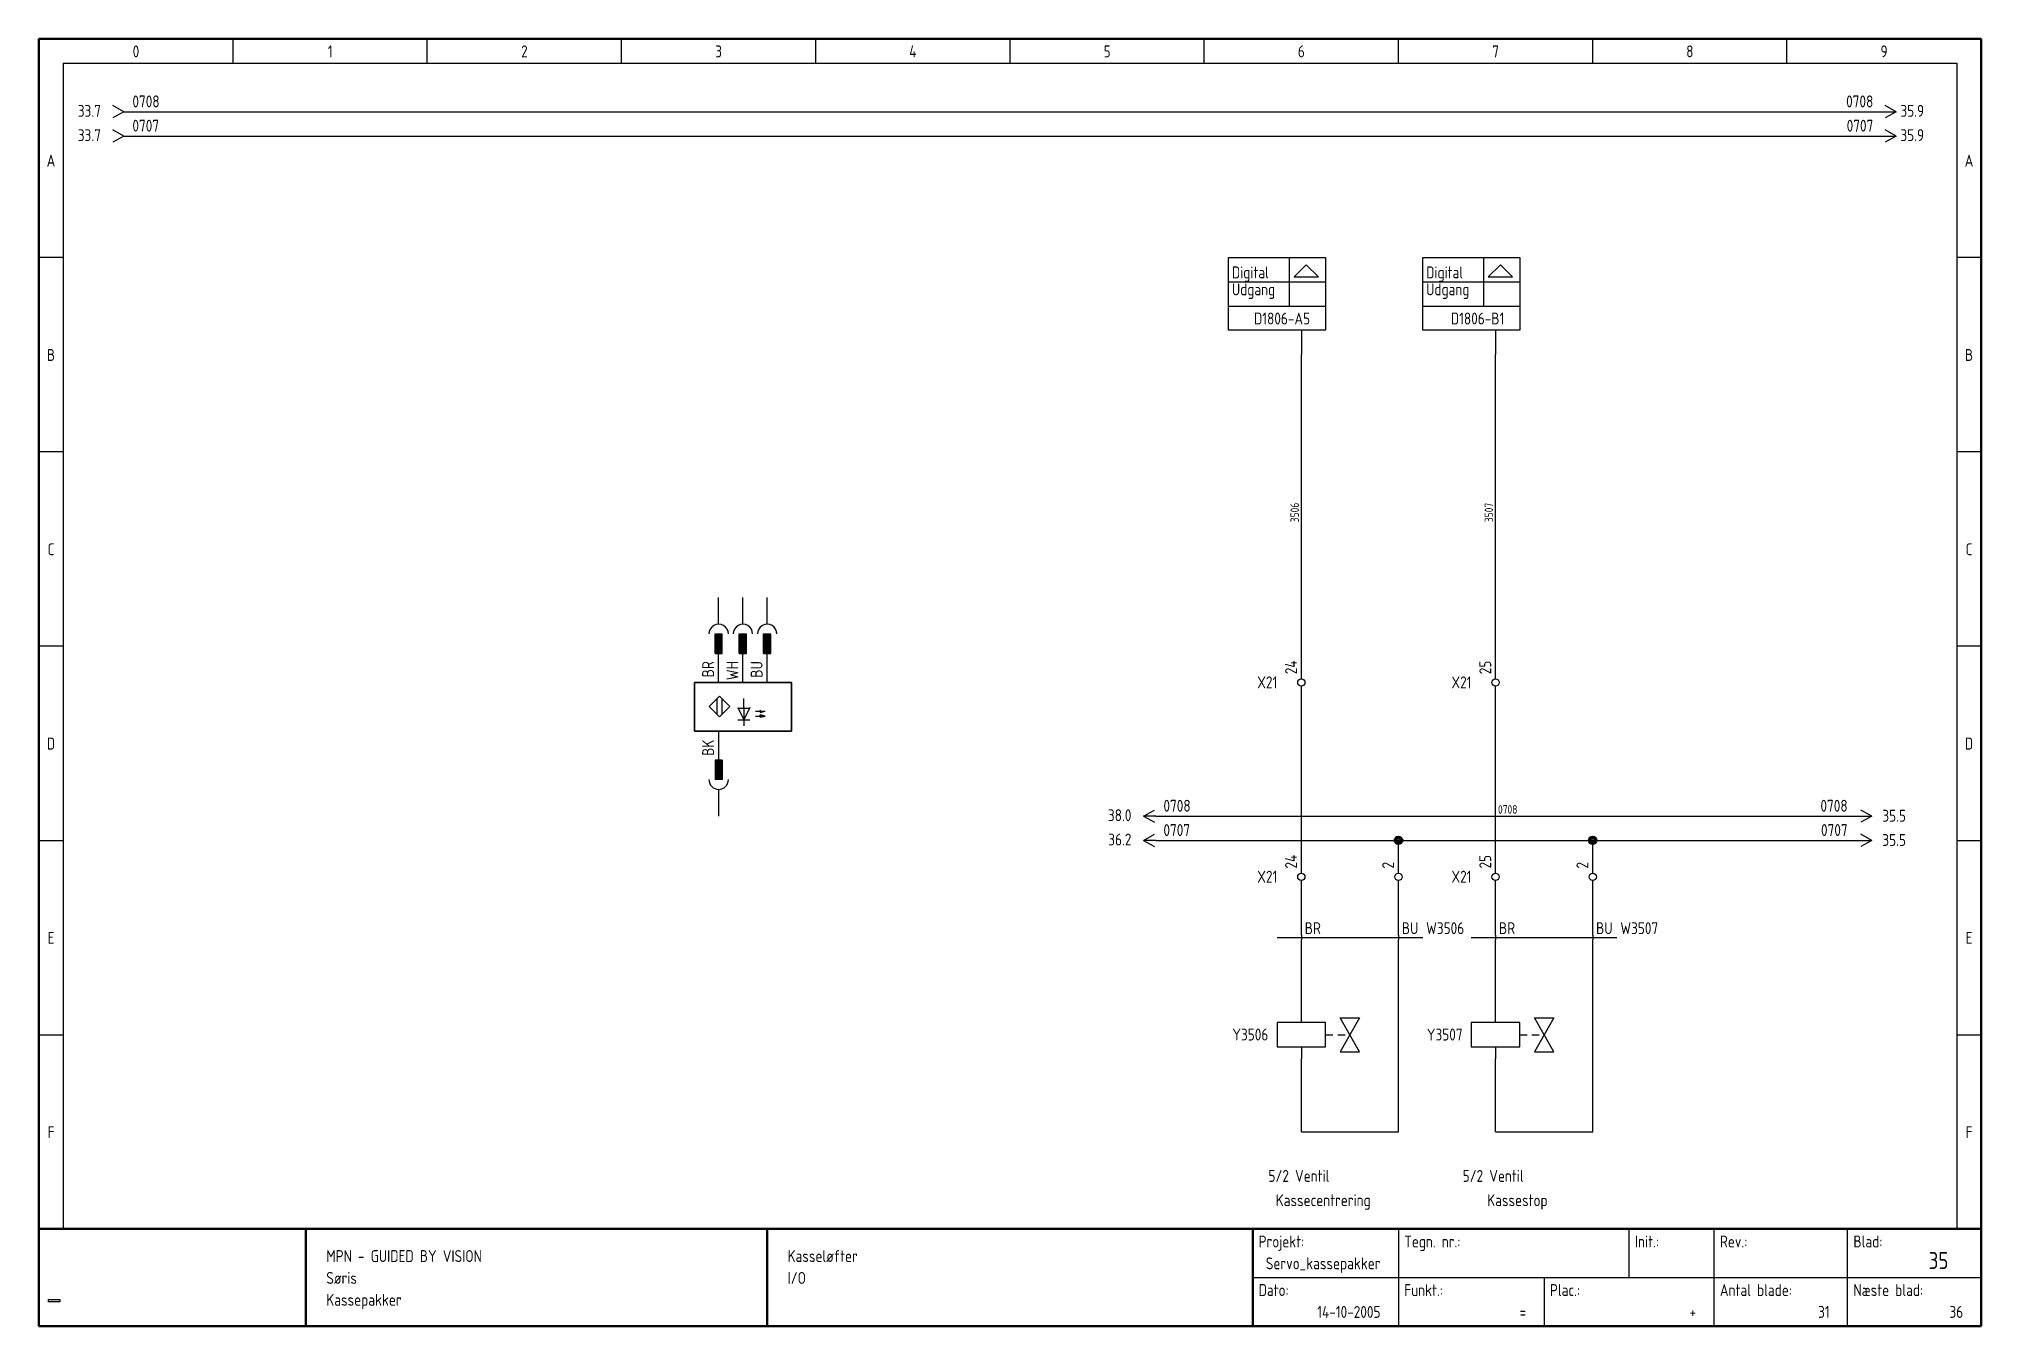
# Model space of a CAD drawing. Header units: millimetres. Extents: x 10 to 410, y 10 to 275.
import ezdxf
from ezdxf.enums import TextEntityAlignment as Align

# ---------------------------------------------------------------- set-up
doc = ezdxf.new("R2010")
doc.units = ezdxf.units.MM
doc.linetypes.add('Caddy_Solid', pattern=[0])
doc.layers.add('2', color=7, linetype='Continuous')
doc.styles.add('Caddy_Vectorfont1p', font='isocp___.ttf', dxfattribs={"width": 0.9})
picture_1 = doc.add_image_def('image1.bmp', size_in_pixel=(51, 10))

# ---------------------------------------------------------------- blocks, each defined once
blk = doc.blocks.new('Blk1')
at = {"linetype": 'Caddy_Solid', "lineweight": 50}
for p, q in [((10, 10), (10, 275)), ((10, 275), (410, 275)), ((410, 275), (410, 10)), ((10, 30), (410, 30)), ((65, 30), (65, 10)), ((160, 30), (160, 10)), ((260, 30), (260, 10)), ((410, 10), (10, 10))]:
    blk.add_line(p, q, dxfattribs=at)
at = {"linetype": 'Caddy_Solid', "lineweight": 25}
for p, q in [((50, 270), (50, 275)), ((90, 270), (90, 275)), ((130, 270), (130, 275)), ((170, 270), (170, 275)), ((210, 270), (210, 275)), ((250, 270), (250, 275)), ((290, 270), (290, 275)), ((330, 270), (330, 275)), ((370, 270), (370, 275)), ((15, 270), (15, 30)), ((15, 270), (405, 270)), ((405, 270), (405, 30)), ((15, 230), (10, 230)), ((410, 230), (405, 230)), ((15, 190), (10, 190)), ((410, 190), (405, 190)), ((15, 150), (10, 150)), ((410, 150), (405, 150)), ((10, 110), (15, 110)), ((405, 110), (410, 110)), ((10, 70), (15, 70)), ((405, 70), (410, 70)), ((10, 30), (15, 30)), ((290, 30), (290, 10)), ((337.5, 20), (337.5, 30)), ((355, 20), (355, 30)), ((382.5, 20), (382.5, 30)), ((405, 30), (410, 30)), ((260, 20), (410, 20)), ((320, 20), (320, 10)), ((355, 10), (355, 20)), ((382.5, 10), (382.5, 20))]:
    blk.add_line(p, q, dxfattribs=at)
at = {"lineweight": 25, "style": 'Caddy_Vectorfont1p', "width": 0.9}
for s, p in [('0', (30, 271.2)), ('1', (70, 271.2)), ('2', (110, 271.2)), ('3', (150, 271.2)), ('4', (190, 271.2)), ('5', (230, 271.2)), ('6', (270, 271.2)), ('7', (310, 271.2)), ('8', (350, 271.2)), ('9', (390, 271.2)), ('A', (12.5, 248.7)), ('A', (407.5, 248.7)), ('B', (12.5, 208.7)), ('B', (407.5, 208.7)), ('C', (12.5, 168.7)), ('C', (407.5, 168.7)), ('D', (12.5, 128.7)), ('D', (407.5, 128.7)), ('E', (12.5, 88.7)), ('E', (407.5, 88.7)), ('F', (12.5, 48.7)), ('F', (407.5, 48.7))]:
    blk.add_text(s, height=2.45, dxfattribs=at).set_placement(p, align=Align.CENTER)
for s, p in [('Projekt:', (261.2, 26.2)), ('Tegn. nr.:', (291.2, 26.2)), ('Init.:', (338.7, 26.2)), ('Rev.:', (356.2, 26.2)), ('Blad:', (383.7, 26.2)), ('MPN - GUIDED BY VISION', (69.2, 23.2)), ('Kasseløfter', (164.2, 23.2)), ('Søris', (69.2, 18.7)), ('I/O', (164.2, 18.7)), ('Kassepakker', (69.2, 14.2)), ('Dato:', (261.2, 16.2)), ('Funkt.:', (291.2, 16.2)), ('Plac.:', (321.2, 16.2)), ('Antal blade:', (356.2, 16.2)), ('Næste blad:', (383.7, 16.2))]:
    blk.add_text(s, height=2.45, dxfattribs=at).set_placement(p)
for s, p in [('Servo_kassepakker', (286.3, 21.7)), ('14-10-2005', (286.3, 11.7)), ('=', (316.3, 11.7)), ('+', (351.3, 11.7)), ('31', (378.8, 11.7)), ('36', (406.3, 11.7))]:
    blk.add_text(s, height=2.45, dxfattribs=at).set_placement(p, align=Align.RIGHT)
at = {"lineweight": 35, "style": 'Caddy_Vectorfont1p', "width": 0.9}
blk.add_text('35', height=3.5, dxfattribs=at).set_placement((403.25, 21.75), align=Align.RIGHT)
image = blk.add_image(picture_1, insert=(12, 15), size_in_units=(2.32, 0.484))
blk = doc.blocks.new('Blk2')
at = {"linetype": 'Caddy_Solid', "lineweight": 25}
for q in [(25.25, 261.25), (25.25, 258.75)]:
    blk.add_line((27.5, 260), q, dxfattribs=at)
at = {"lineweight": 25, "style": 'Caddy_Vectorfont1p', "width": 0.9, "flags": 1}
for tag, p in [('$TAG140020', (29.27, 267.9)), ('$TAG140050', (29.27, 264.4))]:
    blk.add_attdef(tag, p, '', height=2.45, dxfattribs=at)
at = {"lineweight": 25, "style": 'Caddy_Vectorfont1p', "width": 0.9}
blk.add_attdef('$TAG160500', text='', height=2.45, dxfattribs=at).set_placement((22.78, 258.95), align=Align.RIGHT)
blk.add_attdef('$TAG160010', (29.27, 260.9), '', height=2.45, dxfattribs=at)
blk = doc.blocks.new('Blk3')
at = {"linetype": 'Caddy_Solid', "lineweight": 25}
for q in [(390.25, 261.25), (390.25, 258.75)]:
    blk.add_line((392.5, 260), q, dxfattribs=at)
at = {"lineweight": 25, "style": 'Caddy_Vectorfont1p', "width": 0.9, "flags": 1}
for tag, p in [('$TAG140020', (387.79, 267.9)), ('$TAG140050', (387.79, 264.4))]:
    blk.add_attdef(tag, text='', height=2.45, dxfattribs=at).set_placement(p, align=Align.RIGHT)
at = {"lineweight": 25, "style": 'Caddy_Vectorfont1p', "width": 0.9}
blk.add_attdef('$TAG160010', text='', height=2.45, dxfattribs=at).set_placement((387.79, 260.9), align=Align.RIGHT)
blk.add_attdef('$TAG160500', (393.37, 258.95), '', height=2.45, dxfattribs=at)
blk = doc.blocks.new('Blk4')
at = {"linetype": 'Caddy_Solid', "lineweight": 25}
for q in [(25.25, 256.25), (25.25, 253.75)]:
    blk.add_line((27.5, 255), q, dxfattribs=at)
at = {"lineweight": 25, "style": 'Caddy_Vectorfont1p', "width": 0.9, "flags": 1}
for tag, p in [('$TAG140020', (29.27, 262.9)), ('$TAG140050', (29.27, 259.4))]:
    blk.add_attdef(tag, p, '', height=2.45, dxfattribs=at)
at = {"lineweight": 25, "style": 'Caddy_Vectorfont1p', "width": 0.9}
blk.add_attdef('$TAG160500', text='', height=2.45, dxfattribs=at).set_placement((22.78, 253.95), align=Align.RIGHT)
blk.add_attdef('$TAG160010', (29.27, 255.9), '', height=2.45, dxfattribs=at)
blk = doc.blocks.new('Blk5')
at = {"linetype": 'Caddy_Solid', "lineweight": 25}
for q in [(390.25, 256.25), (390.25, 253.75)]:
    blk.add_line((392.5, 255), q, dxfattribs=at)
at = {"lineweight": 25, "style": 'Caddy_Vectorfont1p', "width": 0.9, "flags": 1}
for tag, p in [('$TAG140020', (387.79, 262.9)), ('$TAG140050', (387.79, 259.4))]:
    blk.add_attdef(tag, text='', height=2.45, dxfattribs=at).set_placement(p, align=Align.RIGHT)
at = {"lineweight": 25, "style": 'Caddy_Vectorfont1p', "width": 0.9}
blk.add_attdef('$TAG160010', text='', height=2.45, dxfattribs=at).set_placement((387.79, 255.9), align=Align.RIGHT)
blk.add_attdef('$TAG160500', (393.37, 253.95), '', height=2.45, dxfattribs=at)
blk = doc.blocks.new('Blk6')
at = {"linetype": 'Caddy_Solid', "lineweight": 25}
for p, q in [((385, 110), (387.5, 110)), ((387.5, 110), (385.25, 111.25)), ((387.5, 110), (385.25, 108.75))]:
    blk.add_line(p, q, dxfattribs=at)
at = {"lineweight": 25, "style": 'Caddy_Vectorfont1p', "width": 0.9}
blk.add_attdef('$TAG160010', text='', height=2.45, dxfattribs=at).set_placement((382.5, 110.9), align=Align.RIGHT)
blk.add_attdef('$TAG160500', (389.65, 108.85), '', height=2.45, dxfattribs=at)
blk = doc.blocks.new('Blk7')
at = {"linetype": 'Caddy_Solid', "lineweight": 25}
for p, q in [((387.5, 115), (385.25, 116.25)), ((385, 115), (387.5, 115)), ((387.5, 115), (385.25, 113.75))]:
    blk.add_line(p, q, dxfattribs=at)
at = {"lineweight": 25, "style": 'Caddy_Vectorfont1p', "width": 0.9}
blk.add_attdef('$TAG160010', text='', height=2.45, dxfattribs=at).set_placement((382.5, 115.9), align=Align.RIGHT)
blk.add_attdef('$TAG160500', (389.65, 113.85), '', height=2.45, dxfattribs=at)
blk = doc.blocks.new('Blk8')
at = {"linetype": 'Caddy_Solid', "lineweight": 25}
for p, q in [((275, 72.5), (265, 72.5)), ((265, 72.5), (265, 67.5)), ((270, 72.5), (270, 75)), ((275, 67.5), (275, 72.5)), ((278, 73.5), (282, 73.5)), ((282, 73.5), (278, 66.5)), ((282, 66.5), (278, 73.5)), ((275, 70), (276.5, 70)), ((277.5, 70), (279, 70)), ((265, 67.5), (275, 67.5)), ((270, 67.5), (270, 65)), ((278, 66.5), (282, 66.5))]:
    blk.add_line(p, q, dxfattribs=at)
at = {"lineweight": 25, "style": 'Caddy_Vectorfont1p', "width": 0.9}
blk.add_attdef('$TAG175000_00', (269.1, 73.4), '', height=2.45, rotation=90, dxfattribs=at)
for tag, p in [('$TAG160010', (263.2, 68.8)), ('$TAG160040', (263.2, 61.8)), ('$TAG160030', (263.2, 65.3))]:
    blk.add_attdef(tag, text='', height=2.45, dxfattribs=at).set_placement(p, align=Align.RIGHT)
blk.add_attdef('$TAG175000_01', text='', height=2.45, rotation=90, dxfattribs=at).set_placement((269.1, 65.9), align=Align.RIGHT)
blk = doc.blocks.new('Blk9')
at = {"linetype": 'Caddy_Solid', "lineweight": 25}
for p, q in [((270, 103.25), (270, 105)), ((270, 100), (270, 101.75))]:
    blk.add_line(p, q, dxfattribs=at)
blk.add_circle((270, 102.5), 0.75, dxfattribs=at)
at = {"lineweight": 25, "style": 'Caddy_Vectorfont1p', "width": 0.9, "flags": 1}
blk.add_attdef('$TAG160410', (272.6, 104.2), '', height=2.45, rotation=90, dxfattribs=at)
at = {"layer": '2', "lineweight": 25, "style": 'Caddy_Vectorfont1p', "width": 0.9}
blk.add_attdef('$TAG160400', (269.1, 104.2), '', height=2.45, rotation=90, dxfattribs=at)
at = {"layer": '2', "lineweight": 25, "style": 'Caddy_Vectorfont1p', "width": 0.9, "flags": 1}
for tag, p in [('$TAG140020', (265.05, 108.3)), ('$TAG140050', (265.05, 104.8)), ('$TAG160030', (265.05, 97.8)), ('$TAG160040', (265.05, 92.8))]:
    blk.add_attdef(tag, text='', height=2.45, dxfattribs=at).set_placement(p, align=Align.RIGHT)
at = {"layer": '2', "lineweight": 25, "style": 'Caddy_Vectorfont1p', "width": 0.9}
blk.add_attdef('$TAG160010', text='', height=2.45, dxfattribs=at).set_placement((265.05, 101.3), align=Align.RIGHT)
blk = doc.blocks.new('Blk10')
at = {"linetype": 'Caddy_Solid', "lineweight": 25}
for p, q in [((290, 103.25), (290, 105)), ((290, 100), (290, 101.75))]:
    blk.add_line(p, q, dxfattribs=at)
blk.add_circle((290, 102.5), 0.75, dxfattribs=at)
at = {"lineweight": 25, "style": 'Caddy_Vectorfont1p', "width": 0.9, "flags": 1}
blk.add_attdef('$TAG160410', (292.6, 104.2), '', height=2.45, rotation=90, dxfattribs=at)
at = {"layer": '2', "lineweight": 25, "style": 'Caddy_Vectorfont1p', "width": 0.9}
blk.add_attdef('$TAG160400', (289.1, 104.2), '', height=2.45, rotation=90, dxfattribs=at)
at = {"layer": '2', "lineweight": 25, "style": 'Caddy_Vectorfont1p', "width": 0.9, "flags": 1}
for tag, p in [('$TAG140020', (285.05, 108.3)), ('$TAG140050', (285.05, 104.8)), ('$TAG160030', (285.05, 97.8)), ('$TAG160010', (285.05, 101.3)), ('$TAG160040', (285.05, 92.8))]:
    blk.add_attdef(tag, text='', height=2.45, dxfattribs=at).set_placement(p, align=Align.RIGHT)
blk = doc.blocks.new('Blk11')
at = {"linetype": 'Caddy_Solid', "lineweight": 25}
for p, q in [((315, 72.5), (305, 72.5)), ((305, 72.5), (305, 67.5)), ((310, 72.5), (310, 75)), ((315, 67.5), (315, 72.5)), ((318, 73.5), (322, 73.5)), ((322, 73.5), (318, 66.5)), ((322, 66.5), (318, 73.5)), ((315, 70), (316.5, 70)), ((317.5, 70), (319, 70)), ((305, 67.5), (315, 67.5)), ((310, 67.5), (310, 65)), ((318, 66.5), (322, 66.5))]:
    blk.add_line(p, q, dxfattribs=at)
at = {"lineweight": 25, "style": 'Caddy_Vectorfont1p', "width": 0.9}
blk.add_attdef('$TAG175000_00', (309.1, 73.4), '', height=2.45, rotation=90, dxfattribs=at)
for tag, p in [('$TAG160010', (303.2, 68.8)), ('$TAG160040', (303.2, 61.8)), ('$TAG160030', (303.2, 65.3))]:
    blk.add_attdef(tag, text='', height=2.45, dxfattribs=at).set_placement(p, align=Align.RIGHT)
blk.add_attdef('$TAG175000_01', text='', height=2.45, rotation=90, dxfattribs=at).set_placement((309.1, 65.9), align=Align.RIGHT)
blk = doc.blocks.new('Blk12')
at = {"linetype": 'Caddy_Solid', "lineweight": 25}
for p, q in [((310, 103.25), (310, 105)), ((310, 100), (310, 101.75))]:
    blk.add_line(p, q, dxfattribs=at)
blk.add_circle((310, 102.5), 0.75, dxfattribs=at)
at = {"lineweight": 25, "style": 'Caddy_Vectorfont1p', "width": 0.9, "flags": 1}
blk.add_attdef('$TAG160410', (312.6, 104.2), '', height=2.45, rotation=90, dxfattribs=at)
at = {"layer": '2', "lineweight": 25, "style": 'Caddy_Vectorfont1p', "width": 0.9}
blk.add_attdef('$TAG160400', (309.1, 104.2), '', height=2.45, rotation=90, dxfattribs=at)
at = {"layer": '2', "lineweight": 25, "style": 'Caddy_Vectorfont1p', "width": 0.9, "flags": 1}
for tag, p in [('$TAG140020', (305.05, 108.3)), ('$TAG140050', (305.05, 104.8)), ('$TAG160030', (305.05, 97.8)), ('$TAG160040', (305.05, 92.8))]:
    blk.add_attdef(tag, text='', height=2.45, dxfattribs=at).set_placement(p, align=Align.RIGHT)
at = {"layer": '2', "lineweight": 25, "style": 'Caddy_Vectorfont1p', "width": 0.9}
blk.add_attdef('$TAG160010', text='', height=2.45, dxfattribs=at).set_placement((305.05, 101.3), align=Align.RIGHT)
blk = doc.blocks.new('Blk13')
at = {"linetype": 'Caddy_Solid', "lineweight": 25}
for p, q in [((330, 103.25), (330, 105)), ((330, 100), (330, 101.75))]:
    blk.add_line(p, q, dxfattribs=at)
blk.add_circle((330, 102.5), 0.75, dxfattribs=at)
at = {"lineweight": 25, "style": 'Caddy_Vectorfont1p', "width": 0.9, "flags": 1}
blk.add_attdef('$TAG160410', (332.6, 104.2), '', height=2.45, rotation=90, dxfattribs=at)
at = {"layer": '2', "lineweight": 25, "style": 'Caddy_Vectorfont1p', "width": 0.9}
blk.add_attdef('$TAG160400', (329.1, 104.2), '', height=2.45, rotation=90, dxfattribs=at)
at = {"layer": '2', "lineweight": 25, "style": 'Caddy_Vectorfont1p', "width": 0.9, "flags": 1}
for tag, p in [('$TAG140020', (325.05, 108.3)), ('$TAG140050', (325.05, 104.8)), ('$TAG160030', (325.05, 97.8)), ('$TAG160010', (325.05, 101.3)), ('$TAG160040', (325.05, 92.8))]:
    blk.add_attdef(tag, text='', height=2.45, dxfattribs=at).set_placement(p, align=Align.RIGHT)
blk = doc.blocks.new('Blk15')
at = {"linetype": 'Caddy_Solid', "lineweight": 25}
for p, q in [((295, 230), (315, 230)), ((295, 215), (295, 230)), ((315, 230), (315, 215)), ((315, 215), (295, 215))]:
    blk.add_line(p, q, dxfattribs=at)
blk = doc.blocks.new('Blk14')
at = {"linetype": 'Caddy_Solid', "lineweight": 25}
for p, q in [((307.5, 230), (307.5, 220)), ((311, 228.5), (308.5, 226)), ((313.5, 226), (311, 228.5)), ((295, 225), (315, 225)), ((308.5, 226), (313.5, 226)), ((295, 220), (315, 220)), ((310, 215), (310, 210))]:
    blk.add_line(p, q, dxfattribs=at)
blk.add_blockref('Blk15', (0, 0, 1))
at = {"lineweight": 25, "style": 'Caddy_Vectorfont1p', "width": 0.9}
for s, p in [('Digital', (295.7, 225.7)), ('Udgang', (295.7, 222.2))]:
    blk.add_text(s, height=2.45, dxfattribs=at).set_placement(p)
at = {"lineweight": 25, "style": 'Caddy_Vectorfont1p', "width": 0.9, "flags": 1}
blk.add_attdef('$TAG160010', text='', height=2.45, dxfattribs=at).set_placement((288.46, 220.55), align=Align.RIGHT)
at = {"lineweight": 25, "style": 'Caddy_Vectorfont1p', "width": 0.9}
for tag, p in [('$TAG175110', (291.8, 213.7)), ('$TAG175100', (311.8, 216.2)), ('$TAG175120', (291.8, 210.2)), ('$TAG160500', (288.46, 206.55))]:
    blk.add_attdef(tag, text='', height=2.45, dxfattribs=at).set_placement(p, align=Align.RIGHT)
blk.add_attdef('$TAG175000_00', text='', height=2.45, rotation=90, dxfattribs=at).set_placement((309.05, 210.9), align=Align.RIGHT)
blk = doc.blocks.new('Blk16')
at = {"linetype": 'Caddy_Solid', "lineweight": 25}
for p, q in [((270, 143.25), (270, 145)), ((270, 140), (270, 141.75))]:
    blk.add_line(p, q, dxfattribs=at)
blk.add_circle((270, 142.5), 0.75, dxfattribs=at)
at = {"lineweight": 25, "style": 'Caddy_Vectorfont1p', "width": 0.9, "flags": 1}
blk.add_attdef('$TAG160410', (272.6, 144.2), '', height=2.45, rotation=90, dxfattribs=at)
at = {"layer": '2', "lineweight": 25, "style": 'Caddy_Vectorfont1p', "width": 0.9}
blk.add_attdef('$TAG160400', (269.1, 144.2), '', height=2.45, rotation=90, dxfattribs=at)
at = {"layer": '2', "lineweight": 25, "style": 'Caddy_Vectorfont1p', "width": 0.9, "flags": 1}
for tag, p in [('$TAG140020', (265.05, 148.3)), ('$TAG140050', (265.05, 144.8)), ('$TAG160030', (265.05, 137.8)), ('$TAG160040', (265.05, 132.8))]:
    blk.add_attdef(tag, text='', height=2.45, dxfattribs=at).set_placement(p, align=Align.RIGHT)
at = {"layer": '2', "lineweight": 25, "style": 'Caddy_Vectorfont1p', "width": 0.9}
blk.add_attdef('$TAG160010', text='', height=2.45, dxfattribs=at).set_placement((265.05, 141.3), align=Align.RIGHT)
blk = doc.blocks.new('Blk17')
at = {"linetype": 'Caddy_Solid', "lineweight": 25}
for p, q in [((310, 143.25), (310, 145)), ((310, 140), (310, 141.75))]:
    blk.add_line(p, q, dxfattribs=at)
blk.add_circle((310, 142.5), 0.75, dxfattribs=at)
at = {"lineweight": 25, "style": 'Caddy_Vectorfont1p', "width": 0.9, "flags": 1}
blk.add_attdef('$TAG160410', (312.6, 144.2), '', height=2.45, rotation=90, dxfattribs=at)
at = {"layer": '2', "lineweight": 25, "style": 'Caddy_Vectorfont1p', "width": 0.9}
blk.add_attdef('$TAG160400', (309.1, 144.2), '', height=2.45, rotation=90, dxfattribs=at)
at = {"layer": '2', "lineweight": 25, "style": 'Caddy_Vectorfont1p', "width": 0.9, "flags": 1}
for tag, p in [('$TAG140020', (305.05, 148.3)), ('$TAG140050', (305.05, 144.8)), ('$TAG160030', (305.05, 137.8)), ('$TAG160040', (305.05, 132.8))]:
    blk.add_attdef(tag, text='', height=2.45, dxfattribs=at).set_placement(p, align=Align.RIGHT)
at = {"layer": '2', "lineweight": 25, "style": 'Caddy_Vectorfont1p', "width": 0.9}
blk.add_attdef('$TAG160010', text='', height=2.45, dxfattribs=at).set_placement((305.05, 141.3), align=Align.RIGHT)
blk = doc.blocks.new('Blk19')
at = {"linetype": 'Caddy_Solid', "lineweight": 25}
for p, q in [((255, 230), (275, 230)), ((255, 215), (255, 230)), ((275, 230), (275, 215)), ((275, 215), (255, 215))]:
    blk.add_line(p, q, dxfattribs=at)
blk = doc.blocks.new('Blk18')
at = {"linetype": 'Caddy_Solid', "lineweight": 25}
for p, q in [((267.5, 230), (267.5, 220)), ((271, 228.5), (268.5, 226)), ((273.5, 226), (271, 228.5)), ((255, 225), (275, 225)), ((268.5, 226), (273.5, 226)), ((255, 220), (275, 220)), ((270, 215), (270, 210))]:
    blk.add_line(p, q, dxfattribs=at)
blk.add_blockref('Blk19', (0, 0, 1))
at = {"lineweight": 25, "style": 'Caddy_Vectorfont1p', "width": 0.9}
for s, p in [('Digital', (255.7, 225.7)), ('Udgang', (255.7, 222.2))]:
    blk.add_text(s, height=2.45, dxfattribs=at).set_placement(p)
at = {"lineweight": 25, "style": 'Caddy_Vectorfont1p', "width": 0.9, "flags": 1}
blk.add_attdef('$TAG160010', text='', height=2.45, dxfattribs=at).set_placement((248.46, 220.55), align=Align.RIGHT)
at = {"lineweight": 25, "style": 'Caddy_Vectorfont1p', "width": 0.9}
for tag, p in [('$TAG175110', (251.8, 213.7)), ('$TAG175100', (271.8, 216.2)), ('$TAG175120', (251.8, 210.2)), ('$TAG160500', (248.46, 206.55))]:
    blk.add_attdef(tag, text='', height=2.45, dxfattribs=at).set_placement(p, align=Align.RIGHT)
blk.add_attdef('$TAG175000_00', text='', height=2.45, rotation=90, dxfattribs=at).set_placement((269.05, 210.9), align=Align.RIGHT)
blk = doc.blocks.new('Blk20')
at = {"linetype": 'Caddy_Solid', "lineweight": 25}
for p, q in [((237.5, 115), (239.75, 116.25)), ((237.5, 115), (239.75, 113.75)), ((240, 115), (237.5, 115))]:
    blk.add_line(p, q, dxfattribs=at)
at = {"lineweight": 25, "style": 'Caddy_Vectorfont1p', "width": 0.9}
blk.add_attdef('$TAG160500', text='', height=2.45, dxfattribs=at).set_placement((235, 113.95), align=Align.RIGHT)
blk.add_attdef('$TAG160010', (241.6, 115.9), '', height=2.45, dxfattribs=at)
blk = doc.blocks.new('Blk21')
at = {"linetype": 'Caddy_Solid', "lineweight": 25}
for p, q in [((237.5, 110), (239.75, 111.25)), ((237.5, 110), (239.75, 108.75)), ((240, 110), (237.5, 110))]:
    blk.add_line(p, q, dxfattribs=at)
at = {"lineweight": 25, "style": 'Caddy_Vectorfont1p', "width": 0.9}
blk.add_attdef('$TAG160010', (241.6, 110.9), '', height=2.45, dxfattribs=at)
blk.add_attdef('$TAG160500', text='', height=2.45, dxfattribs=at).set_placement((235, 108.95), align=Align.RIGHT)
blk = doc.blocks.new('Blk22')
at = {"linetype": 'Caddy_Solid', "lineweight": 25}
blk.add_line((270, 90.5), (270, 89.5), dxfattribs=at)
at = {"lineweight": 25, "style": 'Caddy_Vectorfont1p', "width": 0.9}
blk.add_attdef('$TAG160210', (270.7, 90.7), '', height=2.45, dxfattribs=at)
at = {"lineweight": 25, "style": 'Caddy_Vectorfont1p', "width": 0.9, "flags": 1}
for tag, p in [('$TAG160010', (295.7, 90.7)), ('$TAG160220', (270.7, 85.7)), ('$TAG160030', (295.7, 85.7)), ('$TAG160230', (270.7, 80.7)), ('$TAG160200', (295.7, 80.7)), ('$TAG160040', (295.7, 75.7)), ('$TAG160101', (295.7, 70.7))]:
    blk.add_attdef(tag, p, '', height=2.45, dxfattribs=at)
blk = doc.blocks.new('Blk23')
at = {"linetype": 'Caddy_Solid', "lineweight": 25}
blk.add_line((290, 90.5), (290, 89.5), dxfattribs=at)
at = {"lineweight": 25, "style": 'Caddy_Vectorfont1p', "width": 0.9}
for tag, p in [('$TAG160210', (290.7, 90.7)), ('$TAG160010', (295.7, 90.7)), ('$TAG160030', (295.7, 85.7)), ('$TAG160200', (295.7, 80.7))]:
    blk.add_attdef(tag, p, '', height=2.45, dxfattribs=at)
at = {"lineweight": 25, "style": 'Caddy_Vectorfont1p', "width": 0.9, "flags": 1}
for tag, p in [('$TAG160220', (290.7, 85.7)), ('$TAG160230', (290.7, 80.7)), ('$TAG160040', (295.7, 75.7)), ('$TAG160101', (295.7, 70.7))]:
    blk.add_attdef(tag, p, '', height=2.45, dxfattribs=at)
blk = doc.blocks.new('Blk24')
at = {"linetype": 'Caddy_Solid', "lineweight": 25}
blk.add_line((310, 90.5), (310, 89.5), dxfattribs=at)
at = {"lineweight": 25, "style": 'Caddy_Vectorfont1p', "width": 0.9}
for tag, p in [('$TAG160210', (310.7, 90.7)), ('$TAG160010', (335.7, 90.7))]:
    blk.add_attdef(tag, p, '', height=2.45, dxfattribs=at)
at = {"lineweight": 25, "style": 'Caddy_Vectorfont1p', "width": 0.9, "flags": 1}
for tag, p in [('$TAG160220', (310.7, 85.7)), ('$TAG160030', (335.7, 85.7)), ('$TAG160230', (310.7, 80.7)), ('$TAG160200', (335.7, 80.7)), ('$TAG160040', (335.7, 75.7)), ('$TAG160101', (335.7, 70.7))]:
    blk.add_attdef(tag, p, '', height=2.45, dxfattribs=at)
blk = doc.blocks.new('Blk25')
at = {"linetype": 'Caddy_Solid', "lineweight": 25}
blk.add_line((330, 90.5), (330, 89.5), dxfattribs=at)
at = {"lineweight": 25, "style": 'Caddy_Vectorfont1p', "width": 0.9}
for tag, p in [('$TAG160210', (330.7, 90.7)), ('$TAG160010', (335.7, 90.7))]:
    blk.add_attdef(tag, p, '', height=2.45, dxfattribs=at)
at = {"lineweight": 25, "style": 'Caddy_Vectorfont1p', "width": 0.9, "flags": 1}
for tag, p in [('$TAG160220', (330.7, 85.7)), ('$TAG160030', (335.7, 85.7)), ('$TAG160230', (330.7, 80.7)), ('$TAG160200', (335.7, 80.7)), ('$TAG160040', (335.7, 75.7)), ('$TAG160101', (335.7, 70.7))]:
    blk.add_attdef(tag, p, '', height=2.45, dxfattribs=at)
blk = doc.blocks.new('Blk27')
at = {"linetype": 'Caddy_Solid', "lineweight": 25}
for p, q in [((150, 154.5), (150, 160)), ((149.25, 152.5), (150.75, 152.5)), ((149.25, 148.5), (149.25, 152.5)), ((149.5, 148.5), (149.5, 152.5)), ((149.75, 148.5), (149.75, 152.5)), ((150, 142.5), (150, 152.5)), ((150.25, 148.5), (150.25, 152.5)), ((150.5, 148.5), (150.5, 152.5)), ((150.75, 148.5), (150.75, 152.5)), ((149.25, 148.5), (150.75, 148.5))]:
    blk.add_line(p, q, dxfattribs=at)
blk.add_ellipse((150, 152.5), major_axis=(2, 0), ratio=1, start_param=0, end_param=3.141593, dxfattribs=at)
at = {"lineweight": 25, "style": 'Caddy_Vectorfont1p', "width": 0.9, "flags": 1}
blk.add_attdef('$TAG175000_00', (149.05, 155.4), '', height=2.45, rotation=90, dxfattribs=at)
for tag, p in [('$TAG140020', (145.5, 158.3)), ('$TAG140050', (145.5, 154.8)), ('$TAG160010', (145.5, 151.3)), ('$TAG160030', (145.1, 147.8)), ('$TAG160040', (145.1, 144.3))]:
    blk.add_attdef(tag, text='', height=2.45, dxfattribs=at).set_placement(p, align=Align.RIGHT)
at = {"lineweight": 25, "style": 'Caddy_Vectorfont1p', "width": 0.9}
blk.add_attdef('$TAG175000_01', text='', height=2.45, rotation=90, dxfattribs=at).set_placement((149.05, 146.9), align=Align.RIGHT)
blk = doc.blocks.new('Blk28')
at = {"linetype": 'Caddy_Solid', "lineweight": 25}
for p, q in [((160, 154.5), (160, 160)), ((159.25, 152.5), (160.75, 152.5)), ((159.25, 148.5), (159.25, 152.5)), ((159.5, 148.5), (159.5, 152.5)), ((159.75, 148.5), (159.75, 152.5)), ((160, 142.5), (160, 152.5)), ((160.25, 148.5), (160.25, 152.5)), ((160.5, 148.5), (160.5, 152.5)), ((160.75, 148.5), (160.75, 152.5)), ((159.25, 148.5), (160.75, 148.5))]:
    blk.add_line(p, q, dxfattribs=at)
blk.add_ellipse((160, 152.5), major_axis=(2, 0), ratio=1, start_param=0, end_param=3.141593, dxfattribs=at)
at = {"lineweight": 25, "style": 'Caddy_Vectorfont1p', "width": 0.9, "flags": 1}
blk.add_attdef('$TAG175000_00', (159.05, 155.4), '', height=2.45, rotation=90, dxfattribs=at)
for tag, p in [('$TAG140020', (155.5, 158.3)), ('$TAG140050', (155.5, 154.8)), ('$TAG160010', (155.5, 151.3)), ('$TAG160030', (155.1, 147.8)), ('$TAG160040', (155.1, 144.3))]:
    blk.add_attdef(tag, text='', height=2.45, dxfattribs=at).set_placement(p, align=Align.RIGHT)
at = {"lineweight": 25, "style": 'Caddy_Vectorfont1p', "width": 0.9}
blk.add_attdef('$TAG175000_01', text='', height=2.45, rotation=90, dxfattribs=at).set_placement((159.05, 146.9), align=Align.RIGHT)
blk = doc.blocks.new('Blk29')
at = {"linetype": 'Caddy_Solid', "lineweight": 25}
for p, q in [((150, 132.5), (150, 122.5)), ((149.25, 126.5), (149.25, 122.5)), ((150.75, 126.5), (149.25, 126.5)), ((149.5, 126.5), (149.5, 122.5)), ((149.75, 126.5), (149.75, 122.5)), ((150.25, 126.5), (150.25, 122.5)), ((150.5, 126.5), (150.5, 122.5)), ((150.75, 126.5), (150.75, 122.5)), ((150.75, 122.5), (149.25, 122.5)), ((150, 120.5), (150, 115))]:
    blk.add_line(p, q, dxfattribs=at)
blk.add_ellipse((150, 122.5), major_axis=(2, 0), ratio=1, start_param=3.141593, end_param=6.283185, dxfattribs=at)
at = {"lineweight": 25, "style": 'Caddy_Vectorfont1p', "width": 0.9}
blk.add_attdef('$TAG175000_00', (149.05, 127.4), '', height=2.45, rotation=90, dxfattribs=at)
at = {"lineweight": 25, "style": 'Caddy_Vectorfont1p', "width": 0.9, "flags": 1}
for tag, p in [('$TAG140020', (145.5, 128.3)), ('$TAG140050', (145.5, 124.8)), ('$TAG160030', (145.1, 117.8)), ('$TAG160010', (145.5, 121.3)), ('$TAG160040', (145.1, 114.3))]:
    blk.add_attdef(tag, text='', height=2.45, dxfattribs=at).set_placement(p, align=Align.RIGHT)
blk.add_attdef('$TAG175000_01', text='', height=2.45, rotation=90, dxfattribs=at).set_placement((149.05, 118.9), align=Align.RIGHT)
blk = doc.blocks.new('Blk30')
at = {"linetype": 'Caddy_Solid', "lineweight": 25}
for p, q in [((155, 154.5), (155, 160)), ((154.25, 152.5), (155.75, 152.5)), ((154.25, 148.5), (154.25, 152.5)), ((154.5, 148.5), (154.5, 152.5)), ((154.75, 148.5), (154.75, 152.5)), ((155, 142.5), (155, 152.5)), ((155.25, 148.5), (155.25, 152.5)), ((155.5, 148.5), (155.5, 152.5)), ((155.75, 148.5), (155.75, 152.5)), ((154.25, 148.5), (155.75, 148.5))]:
    blk.add_line(p, q, dxfattribs=at)
blk.add_ellipse((155, 152.5), major_axis=(2, 0), ratio=1, start_param=0, end_param=3.141593, dxfattribs=at)
at = {"lineweight": 25, "style": 'Caddy_Vectorfont1p', "width": 0.9, "flags": 1}
blk.add_attdef('$TAG175000_00', (154.05, 155.4), '', height=2.45, rotation=90, dxfattribs=at)
for tag, p in [('$TAG140020', (150.5, 158.3)), ('$TAG140050', (150.5, 154.8)), ('$TAG160010', (150.5, 151.3)), ('$TAG160030', (150.1, 147.8)), ('$TAG160040', (150.1, 144.3))]:
    blk.add_attdef(tag, text='', height=2.45, dxfattribs=at).set_placement(p, align=Align.RIGHT)
at = {"lineweight": 25, "style": 'Caddy_Vectorfont1p', "width": 0.9}
blk.add_attdef('$TAG175000_01', text='', height=2.45, rotation=90, dxfattribs=at).set_placement((154.05, 146.9), align=Align.RIGHT)
blk = doc.blocks.new('Blk26')
at = {"linetype": 'Caddy_Solid', "lineweight": 35}
for p, q in [((145, 142.5), (145, 132.5)), ((165, 142.5), (145, 142.5)), ((165, 132.5), (165, 142.5)), ((145, 132.5), (165, 132.5))]:
    blk.add_line(p, q, dxfattribs=at)
at = {"linetype": 'Caddy_Solid', "lineweight": 25}
for p, q in [((150.2, 139.7), (148.08, 137.58)), ((148.08, 137.58), (150.2, 135.46)), ((149.7, 135.96), (149.7, 139.2)), ((150.2, 139.7), (152.32, 137.58)), ((150.2, 135.46), (152.32, 137.58)), ((150.7, 135.96), (150.7, 139.2)), ((153.95, 137.33), (155.2, 134.83)), ((154, 137.2), (156.4, 137.2)), ((155.2, 137.33), (155.2, 139.2)), ((156.45, 137.33), (155.2, 134.83)), ((155.2, 137.33), (155.2, 134.83)), ((157.58, 136.58), (159.58, 136.58)), ((158.58, 136.83), (158.58, 136.33)), ((158.58, 136.33), (159.58, 136.58)), ((153.95, 134.83), (156.45, 134.83)), ((155.2, 134.83), (155.2, 133.58)), ((157.58, 135.58), (159.58, 135.58)), ((159.58, 135.58), (158.58, 135.83)), ((158.58, 135.33), (158.58, 135.83)), ((158.58, 135.33), (159.58, 135.58))]:
    blk.add_line(p, q, dxfattribs=at)
ref = blk.add_blockref('Blk27', (0, 0, 1))
ref.add_attrib('$TAG175000_01', 'BR', dxfattribs={"lineweight": 25, "height": 2.45, "rotation": 90, "style": 'Caddy_Vectorfont1p', "width": 0.9}).set_placement((149.05, 146.9), align=Align.RIGHT)
ref = blk.add_blockref('Blk30', (0, 0, 1))
ref.add_attrib('$TAG175000_01', 'WH', dxfattribs={"lineweight": 25, "height": 2.45, "rotation": 90, "style": 'Caddy_Vectorfont1p', "width": 0.9}).set_placement((154.05, 146.9), align=Align.RIGHT)
ref = blk.add_blockref('Blk28', (0, 0, 1))
ref.add_attrib('$TAG175000_01', 'BU', dxfattribs={"lineweight": 25, "height": 2.45, "rotation": 90, "style": 'Caddy_Vectorfont1p', "width": 0.9}).set_placement((159.05, 146.9), align=Align.RIGHT)
ref = blk.add_blockref('Blk29', (0, 0, 1))
ref.add_attrib('$TAG175000_00', 'BK', (149.05, 127.4), dxfattribs={"lineweight": 25, "height": 2.45, "rotation": 90, "style": 'Caddy_Vectorfont1p', "width": 0.9})

msp = doc.modelspace()

# ---------------------------------------------------------------- linework, layer by layer
at = {"linetype": 'Caddy_Solid', "lineweight": 25}
for p, q in [((27.5, 260), (392.5, 260)), ((27.5, 255), (392.5, 255)), ((270, 145), (270, 210)), ((310, 145), (310, 210)), ((270, 105), (270, 140)), ((310, 105), (310, 140)), ((240, 115), (385, 115)), ((240, 110), (290, 110)), ((290, 105), (290, 110)), ((290, 110), (330, 110)), ((330, 105), (330, 110)), ((330, 110), (385, 110)), ((270, 90.5), (270, 100)), ((290, 90.5), (290, 100)), ((310, 90.5), (310, 100)), ((330, 90.5), (330, 100)), ((265, 90), (295, 90)), ((270, 75), (270, 89.5)), ((290, 50), (290, 89.5)), ((305, 90), (335, 90)), ((310, 75), (310, 89.5)), ((330, 50), (330, 89.5)), ((270, 64.5), (270, 65)), ((270, 50), (270, 64.5)), ((310, 64.5), (310, 65)), ((310, 50), (310, 64.5)), ((270, 50), (290, 50)), ((310, 50), (330, 50))]:
    msp.add_line(p, q, dxfattribs=at)
at = {"lineweight": 40}
for centre, radius in [((290, 110), 0.8), ((290, 110), 0.6), ((290, 110), 0.4), ((330, 110), 0.8), ((330, 110), 0.6), ((330, 110), 0.4)]:
    msp.add_circle(centre, radius, dxfattribs=at)

# ---------------------------------------------------------------- block references
for name in ['Blk1', 'Blk26']:
    msp.add_blockref(name, (0, 0, 1))
ref = msp.add_blockref('Blk2', (0, 0, 1))
ref.add_attrib('$TAG160010', '0708', (29.27, 260.9), dxfattribs={"lineweight": 25, "height": 2.45, "style": 'Caddy_Vectorfont1p', "width": 0.9})
ref.add_attrib('$TAG160500', '33.7', dxfattribs={"lineweight": 25, "height": 2.45, "style": 'Caddy_Vectorfont1p', "width": 0.9}).set_placement((22.78, 258.95), align=Align.RIGHT)
ref = msp.add_blockref('Blk3', (0, 0, 1))
ref.add_attrib('$TAG160010', '0708', dxfattribs={"lineweight": 25, "height": 2.45, "style": 'Caddy_Vectorfont1p', "width": 0.9}).set_placement((387.79, 260.9), align=Align.RIGHT)
ref.add_attrib('$TAG160500', '35.9', (393.37, 258.95), dxfattribs={"lineweight": 25, "height": 2.45, "style": 'Caddy_Vectorfont1p', "width": 0.9})
ref = msp.add_blockref('Blk4', (0, 0, 1))
ref.add_attrib('$TAG160010', '0707', (29.27, 255.9), dxfattribs={"lineweight": 25, "height": 2.45, "style": 'Caddy_Vectorfont1p', "width": 0.9})
ref.add_attrib('$TAG160500', '33.7', dxfattribs={"lineweight": 25, "height": 2.45, "style": 'Caddy_Vectorfont1p', "width": 0.9}).set_placement((22.78, 253.95), align=Align.RIGHT)
ref = msp.add_blockref('Blk5', (0, 0, 1))
ref.add_attrib('$TAG160010', '0707', dxfattribs={"lineweight": 25, "height": 2.45, "style": 'Caddy_Vectorfont1p', "width": 0.9}).set_placement((387.79, 255.9), align=Align.RIGHT)
ref.add_attrib('$TAG160500', '35.9', (393.37, 253.95), dxfattribs={"lineweight": 25, "height": 2.45, "style": 'Caddy_Vectorfont1p', "width": 0.9})
ref = msp.add_blockref('Blk18', (0, 0, 1))
ref.add_attrib('$TAG175100', 'D1806-A5', dxfattribs={"lineweight": 25, "height": 2.45, "style": 'Caddy_Vectorfont1p', "width": 0.9}).set_placement((271.8, 216.2), align=Align.RIGHT)
ref = msp.add_blockref('Blk14', (0, 0, 1))
ref.add_attrib('$TAG175100', 'D1806-B1', dxfattribs={"lineweight": 25, "height": 2.45, "style": 'Caddy_Vectorfont1p', "width": 0.9}).set_placement((311.8, 216.2), align=Align.RIGHT)
ref = msp.add_blockref('Blk16', (0, 0, 1))
ref.add_attrib('$TAG160010', 'X21', dxfattribs={"layer": '2', "lineweight": 25, "height": 2.45, "style": 'Caddy_Vectorfont1p', "width": 0.9}).set_placement((265.05, 141.3), align=Align.RIGHT)
ref.add_attrib('$TAG160400', '24', (269.1, 144.2), dxfattribs={"layer": '2', "lineweight": 25, "height": 2.45, "rotation": 90, "style": 'Caddy_Vectorfont1p', "width": 0.9})
ref = msp.add_blockref('Blk17', (0, 0, 1))
ref.add_attrib('$TAG160010', 'X21', dxfattribs={"layer": '2', "lineweight": 25, "height": 2.45, "style": 'Caddy_Vectorfont1p', "width": 0.9}).set_placement((305.05, 141.3), align=Align.RIGHT)
ref.add_attrib('$TAG160400', '25', (309.1, 144.2), dxfattribs={"layer": '2', "lineweight": 25, "height": 2.45, "rotation": 90, "style": 'Caddy_Vectorfont1p', "width": 0.9})
ref = msp.add_blockref('Blk20', (0, 0, 1))
ref.add_attrib('$TAG160010', '0708', (241.6, 115.9), dxfattribs={"lineweight": 25, "height": 2.45, "style": 'Caddy_Vectorfont1p', "width": 0.9})
ref.add_attrib('$TAG160500', '38.0', dxfattribs={"lineweight": 25, "height": 2.45, "style": 'Caddy_Vectorfont1p', "width": 0.9}).set_placement((235, 113.95), align=Align.RIGHT)
ref = msp.add_blockref('Blk7', (0, 0, 1))
ref.add_attrib('$TAG160010', '0708', dxfattribs={"lineweight": 25, "height": 2.45, "style": 'Caddy_Vectorfont1p', "width": 0.9}).set_placement((382.5, 115.9), align=Align.RIGHT)
ref.add_attrib('$TAG160500', '35.5', (389.65, 113.85), dxfattribs={"lineweight": 25, "height": 2.45, "style": 'Caddy_Vectorfont1p', "width": 0.9})
ref = msp.add_blockref('Blk21', (0, 0, 1))
ref.add_attrib('$TAG160010', '0707', (241.6, 110.9), dxfattribs={"lineweight": 25, "height": 2.45, "style": 'Caddy_Vectorfont1p', "width": 0.9})
ref.add_attrib('$TAG160500', '36.2', dxfattribs={"lineweight": 25, "height": 2.45, "style": 'Caddy_Vectorfont1p', "width": 0.9}).set_placement((235, 108.95), align=Align.RIGHT)
ref = msp.add_blockref('Blk6', (0, 0, 1))
ref.add_attrib('$TAG160010', '0707', dxfattribs={"lineweight": 25, "height": 2.45, "style": 'Caddy_Vectorfont1p', "width": 0.9}).set_placement((382.5, 110.9), align=Align.RIGHT)
ref.add_attrib('$TAG160500', '35.5', (389.65, 108.85), dxfattribs={"lineweight": 25, "height": 2.45, "style": 'Caddy_Vectorfont1p', "width": 0.9})
ref = msp.add_blockref('Blk9', (0, 0, 1))
ref.add_attrib('$TAG160010', 'X21', dxfattribs={"layer": '2', "lineweight": 25, "height": 2.45, "style": 'Caddy_Vectorfont1p', "width": 0.9}).set_placement((265.05, 101.3), align=Align.RIGHT)
ref.add_attrib('$TAG160400', '24', (269.1, 104.2), dxfattribs={"layer": '2', "lineweight": 25, "height": 2.45, "rotation": 90, "style": 'Caddy_Vectorfont1p', "width": 0.9})
ref = msp.add_blockref('Blk10', (0, 0, 1))
ref.add_attrib('$TAG160400', '2', (289.1, 104.2), dxfattribs={"layer": '2', "lineweight": 25, "height": 2.45, "rotation": 90, "style": 'Caddy_Vectorfont1p', "width": 0.9})
ref = msp.add_blockref('Blk12', (0, 0, 1))
ref.add_attrib('$TAG160010', 'X21', dxfattribs={"layer": '2', "lineweight": 25, "height": 2.45, "style": 'Caddy_Vectorfont1p', "width": 0.9}).set_placement((305.05, 101.3), align=Align.RIGHT)
ref.add_attrib('$TAG160400', '25', (309.1, 104.2), dxfattribs={"layer": '2', "lineweight": 25, "height": 2.45, "rotation": 90, "style": 'Caddy_Vectorfont1p', "width": 0.9})
ref = msp.add_blockref('Blk13', (0, 0, 1))
ref.add_attrib('$TAG160400', '2', (329.1, 104.2), dxfattribs={"layer": '2', "lineweight": 25, "height": 2.45, "rotation": 90, "style": 'Caddy_Vectorfont1p', "width": 0.9})
ref = msp.add_blockref('Blk22', (0, 0, 1))
ref.add_attrib('$TAG160210', 'BR', (270.7, 90.7), dxfattribs={"lineweight": 25, "height": 2.45, "style": 'Caddy_Vectorfont1p', "width": 0.9})
ref = msp.add_blockref('Blk23', (0, 0, 1))
ref.add_attrib('$TAG160010', 'W3506', (295.7, 90.7), dxfattribs={"lineweight": 25, "height": 2.45, "style": 'Caddy_Vectorfont1p', "width": 0.9})
ref.add_attrib('$TAG160210', 'BU', (290.7, 90.7), dxfattribs={"lineweight": 25, "height": 2.45, "style": 'Caddy_Vectorfont1p', "width": 0.9})
ref = msp.add_blockref('Blk24', (0, 0, 1))
ref.add_attrib('$TAG160010', 'W3507', (335.7, 90.7), dxfattribs={"lineweight": 25, "height": 2.45, "style": 'Caddy_Vectorfont1p', "width": 0.9})
ref.add_attrib('$TAG160210', 'BR', (310.7, 90.7), dxfattribs={"lineweight": 25, "height": 2.45, "style": 'Caddy_Vectorfont1p', "width": 0.9})
ref = msp.add_blockref('Blk25', (0, 0, 1))
ref.add_attrib('$TAG160010', 'W3507', (335.7, 90.7), dxfattribs={"lineweight": 25, "height": 2.45, "style": 'Caddy_Vectorfont1p', "width": 0.9})
ref.add_attrib('$TAG160210', 'BU', (330.7, 90.7), dxfattribs={"lineweight": 25, "height": 2.45, "style": 'Caddy_Vectorfont1p', "width": 0.9})
ref = msp.add_blockref('Blk8', (0, 0, 1))
ref.add_attrib('$TAG160010', 'Y3506', dxfattribs={"lineweight": 25, "height": 2.45, "style": 'Caddy_Vectorfont1p', "width": 0.9}).set_placement((263.2, 68.8), align=Align.RIGHT)
ref = msp.add_blockref('Blk11', (0, 0, 1))
ref.add_attrib('$TAG160010', 'Y3507', dxfattribs={"lineweight": 25, "height": 2.45, "style": 'Caddy_Vectorfont1p', "width": 0.9}).set_placement((303.2, 68.8), align=Align.RIGHT)

# ---------------------------------------------------------------- texts
at = {"lineweight": 25, "style": 'Caddy_Vectorfont1p', "width": 0.9}
for s, p in [('3506', (269.5, 177.5)), ('3507', (309.5, 177.5))]:
    msp.add_text(s, height=1.75, rotation=90, dxfattribs=at).set_placement(p, align=Align.CENTER)
for s, height, p in [('0708', 1.75, (312.5, 115.5)), ('5/2 Ventil', 2.45, (269.5, 39.7)), ('5/2 Ventil', 2.45, (309.5, 39.7)), ('Kassecentrering', 2.45, (274.5, 34.7)), ('Kassestop', 2.45, (314.5, 34.7))]:
    msp.add_text(s, height=height, dxfattribs=at).set_placement(p, align=Align.CENTER)

doc.saveas('drawing.dxf')
